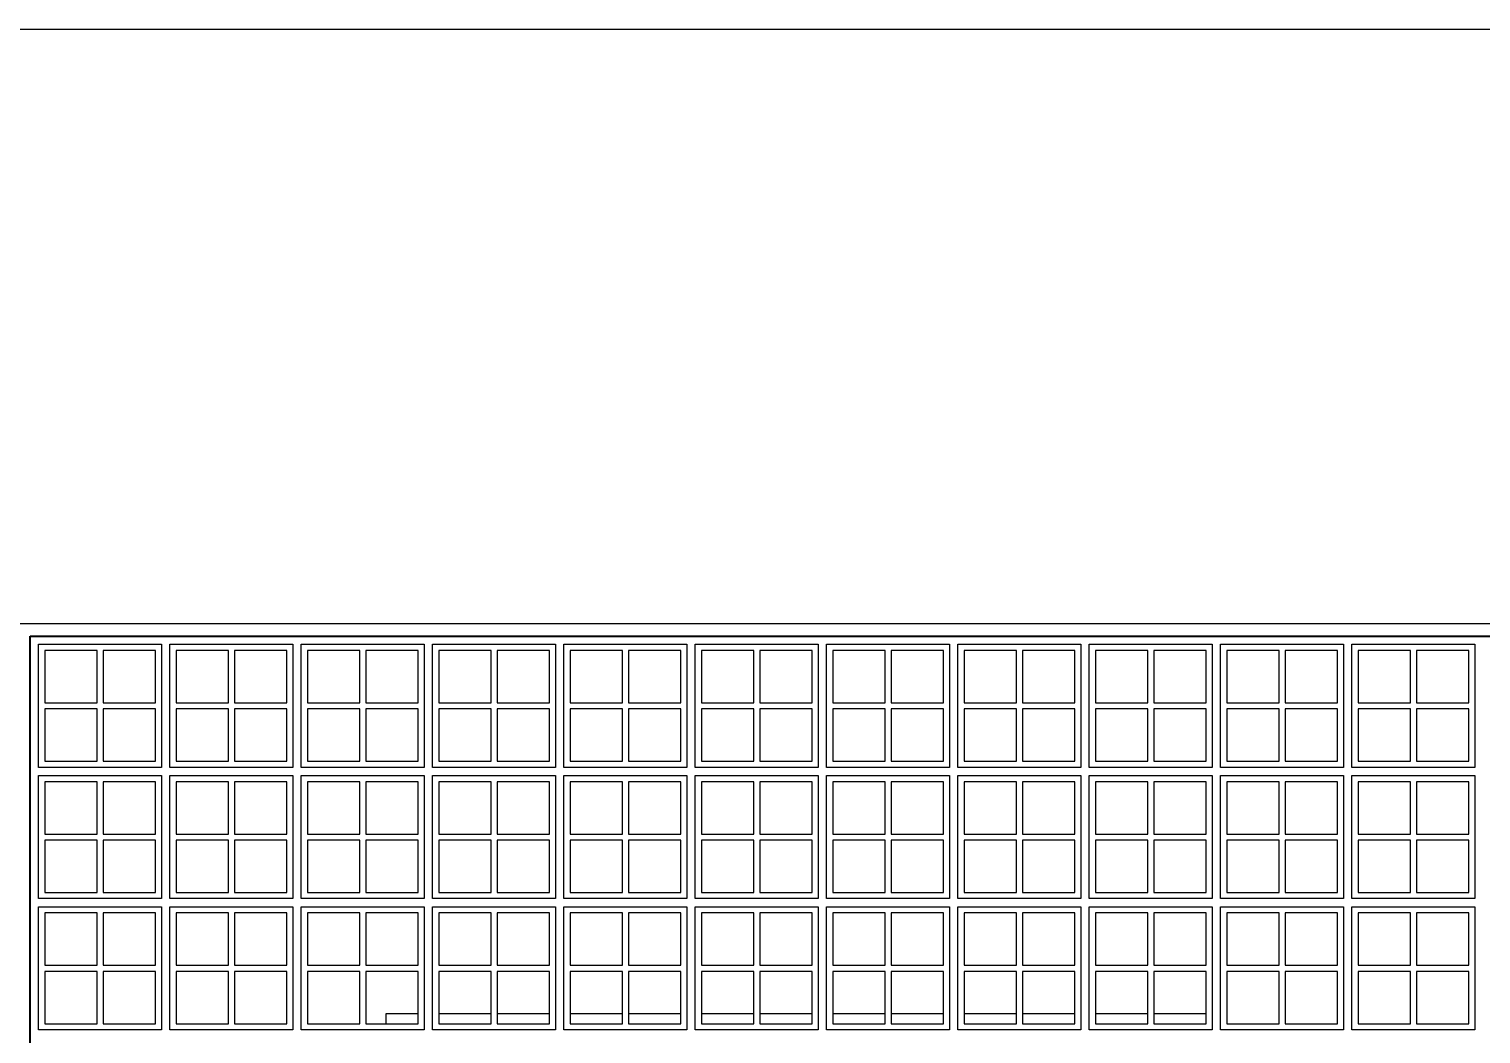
# Model space of a CAD drawing. Header units: metres. Extents: x -77 to 95, y 0 to 9.
# Drawn here: x -15.136 to -11.598, y 2.25 to 4.7 of the extents above; entities that cross this region are included whole.
import ezdxf

# ---------------------------------------------------------------- set-up
doc = ezdxf.new("R2010")
doc.units = ezdxf.units.M
doc.header["$MEASUREMENT"] = 0
doc.layers.add('COTAS EXECUTIVO.EXEC', color=7, linetype='Continuous')
doc.layers.add('COTAS EXECUTIVO.EXEC_Caneta_No__25', color=7, linetype='Continuous', lineweight=13, true_color=0x982312)
for name, color, linetype, lineweight in [('Janelas Archicad_Caneta_No__241', 7, 'Continuous', 13), ('Janelas Archicad_Caneta_No__3', 7, 'Continuous', 25), ('Janelas Archicad_Caneta_No__43', 44, 'Continuous', 0), ('PAREDE CONSTRUIR_Caneta_No__241', 7, 'Continuous', 13)]:
    doc.layers.add(name, color=color, linetype=linetype, lineweight=lineweight)
doc.styles.add('ESTILO_GERADO_1', font='arial.ttf')
doc.dimstyles.new('ESTILO_GERADO__4', dxfattribs={"dimtxt": 0.1, "dimasz": 0.0475, "dimexe": 0.18, "dimexo": 0.576106, "dimgap": 0, "dimtad": 1, "dimzin": 0, "dimdsep": 46, "dimtxsty": 'ESTILO_GERADO_1', "dimblk": 'ARROWHEAD_11', "dimblk1": 'ARROWHEAD_11', "dimblk2": 'ARROWHEAD_11', "dimcen": 0.09, "dimclrd": 256, "dimclre": 256, "dimclrt": 256, "dimadec": 0, "dimazin": 0, "dimtfac": 1, "dimtdec": 4, "dimtmove": 0, "dimatfit": 3, "dimfxl": 0, "dimtolj": 1, "dimtzin": 0, "dimarcsym": 0})

# ---------------------------------------------------------------- blocks, each defined once
blk = doc.blocks.new('*D12', base_point=(-62.4632, 0))
at = {"layer": 'COTAS EXECUTIVO.EXEC_Caneta_No__25', "linetype": 'Continuous', "lineweight": 13, "true_color": 0x982312}
for points in [[(-1.472, 3.25), (-1.4711, 3.2452), (-1.4684, 3.2412), (-1.4643, 3.2385), (-1.4595, 3.2375), (-1.4547, 3.2385), (-1.4507, 3.2412), (-1.448, 3.2452), (-1.447, 3.25), (-1.448, 3.2548), (-1.4507, 3.2588), (-1.4547, 3.2615), (-1.4595, 3.2625), (-1.4643, 3.2615), (-1.4684, 3.2588), (-1.4711, 3.2548)], [(-1.472, -0.015), (-1.4711, -0.0198), (-1.4684, -0.0238), (-1.4643, -0.0265), (-1.4595, -0.0275), (-1.4547, -0.0265), (-1.4507, -0.0238), (-1.448, -0.0198), (-1.447, -0.015), (-1.448, -0.0102), (-1.4507, -0.0062), (-1.4547, -0.0035), (-1.4595, -0.0025), (-1.4643, -0.0035), (-1.4684, -0.0062), (-1.4711, -0.0102)]]:
    blk.add_hatch(color=24, dxfattribs=at).paths.add_polyline_path(points)
at = {"layer": 'COTAS EXECUTIVO.EXEC_Caneta_No__25', "color": 24, "linetype": 'Continuous', "lineweight": 13, "true_color": 0x982312}
for p, q in [((-1.472, 3.25), (-2.0356, 3.25)), ((-1.4595, -0.0025), (-1.4595, 3.2375)), ((-1.4126, 3.25), (-1.447, 3.25)), ((-1.472, -0.015), (-2.0356, -0.015)), ((-1.4595, -0.04), (-1.4595, -0.0275)), ((-1.4126, -0.015), (-1.447, -0.015))]:
    blk.add_line(p, q, dxfattribs=at)
for centre in [(-1.4595, 3.25), (-1.4595, -0.015)]:
    blk.add_circle(centre, 0.0125, dxfattribs=at)
at = {"layer": 'COTAS EXECUTIVO.EXEC_Caneta_No__25', "color": 24, "lineweight": 13, "true_color": 0x982312, "insert": (-1.4795, 1.484), "char_height": 0.1, "attachment_point": 7, "rotation": 90, "style": 'ESTILO_GERADO_1'}
blk.add_mtext('\\A1;{\\pql;\\fArial|b0|i0|c0|p0;\\W1.000000;3,26}', dxfattribs=at)
blk = doc.blocks.new('ARROWHEAD_11')
at = {"color": 0, "linetype": 'Continuous', "lineweight": 0}
blk.add_line((0, 0), (-1, 0), dxfattribs=at)
at = {"color": 0, "linetype": 'Continuous', "lineweight": 0, "const_width": 0.25, "flags": 128}
blk.add_lwpolyline([(-0.125, 0, 1), (0.125, 0, 1)], format="xyb", close=True, dxfattribs=at)

msp = doc.modelspace()

# ---------------------------------------------------------------- linework, layer by layer
at = {"layer": 'Janelas Archicad_Caneta_No__241', "color": 7, "linetype": 'Continuous', "lineweight": 13}
for p, q in [((-14.2653, 2.275), (-14.2653, 2.3)), ((-14.2653, 2.3), (-14.1877, 2.3)), ((-14.1377, 2.3), (-14.0102, 2.3)), ((-13.9952, 2.3), (-13.8677, 2.3)), ((-13.8177, 2.3), (-13.6902, 2.3)), ((-13.6752, 2.3), (-13.5477, 2.3)), ((-13.4977, 2.3), (-13.3702, 2.3)), ((-13.3552, 2.3), (-13.2277, 2.3)), ((-13.1777, 2.3), (-13.0502, 2.3)), ((-13.0352, 2.3), (-12.9077, 2.3)), ((-12.8577, 2.3), (-12.7302, 2.3)), ((-12.7152, 2.3), (-12.5877, 2.3)), ((-12.5377, 2.3), (-12.4102, 2.3)), ((-12.3952, 2.3), (-12.2677, 2.3))]:
    msp.add_line(p, q, dxfattribs=at)
at = {"layer": 'Janelas Archicad_Caneta_No__3', "color": 7, "linetype": 'Continuous', "lineweight": 25}
for p, q in [((-15.1327, 0), (-15.1327, 3.22)), ((-15.1327, 3.22), (-2.3127, 3.22))]:
    msp.add_line(p, q, dxfattribs=at)
at = {"layer": 'Janelas Archicad_Caneta_No__43', "color": 44, "linetype": 'Continuous', "lineweight": 0}
for p, q in [((-15.1127, 2.9), (-15.1127, 3.2)), ((-15.1127, 3.2), (-14.8127, 3.2)), ((-14.9702, 3.185), (-15.0977, 3.185)), ((-15.0977, 3.185), (-15.0977, 3.0575)), ((-14.9702, 3.0575), (-14.9702, 3.185)), ((-14.8277, 3.185), (-14.9552, 3.185)), ((-14.9552, 3.185), (-14.9552, 3.0575)), ((-14.8277, 3.0575), (-14.8277, 3.185)), ((-14.8127, 3.2), (-14.8127, 2.9)), ((-14.7927, 2.9), (-14.7927, 3.2)), ((-14.7927, 3.2), (-14.4927, 3.2)), ((-14.6502, 3.185), (-14.7777, 3.185)), ((-14.7777, 3.185), (-14.7777, 3.0575)), ((-14.6502, 3.0575), (-14.6502, 3.185)), ((-14.5077, 3.185), (-14.6352, 3.185)), ((-14.6352, 3.185), (-14.6352, 3.0575)), ((-14.5077, 3.0575), (-14.5077, 3.185)), ((-14.4927, 3.2), (-14.4927, 2.9)), ((-14.4727, 2.9), (-14.4727, 3.2)), ((-14.4727, 3.2), (-14.1727, 3.2)), ((-14.3302, 3.185), (-14.4577, 3.185)), ((-14.4577, 3.185), (-14.4577, 3.0575)), ((-14.3302, 3.0575), (-14.3302, 3.185)), ((-14.1877, 3.185), (-14.3152, 3.185)), ((-14.3152, 3.185), (-14.3152, 3.0575)), ((-14.1877, 3.0575), (-14.1877, 3.185)), ((-14.1727, 3.2), (-14.1727, 2.9)), ((-14.1527, 2.9), (-14.1527, 3.2)), ((-14.1527, 3.2), (-13.8527, 3.2)), ((-14.0102, 3.185), (-14.1377, 3.185)), ((-14.1377, 3.185), (-14.1377, 3.0575)), ((-14.0102, 3.0575), (-14.0102, 3.185)), ((-13.8677, 3.185), (-13.9952, 3.185)), ((-13.9952, 3.185), (-13.9952, 3.0575)), ((-13.8677, 3.0575), (-13.8677, 3.185)), ((-13.8527, 3.2), (-13.8527, 2.9)), ((-13.8327, 2.9), (-13.8327, 3.2)), ((-13.8327, 3.2), (-13.5327, 3.2)), ((-13.6902, 3.185), (-13.8177, 3.185)), ((-13.8177, 3.185), (-13.8177, 3.0575)), ((-13.6902, 3.0575), (-13.6902, 3.185)), ((-13.5477, 3.185), (-13.6752, 3.185)), ((-13.6752, 3.185), (-13.6752, 3.0575)), ((-13.5477, 3.0575), (-13.5477, 3.185)), ((-13.5327, 3.2), (-13.5327, 2.9)), ((-13.5127, 2.9), (-13.5127, 3.2)), ((-13.5127, 3.2), (-13.2127, 3.2)), ((-13.3702, 3.185), (-13.4977, 3.185)), ((-13.4977, 3.185), (-13.4977, 3.0575)), ((-13.3702, 3.0575), (-13.3702, 3.185)), ((-13.2277, 3.185), (-13.3552, 3.185)), ((-13.3552, 3.185), (-13.3552, 3.0575)), ((-13.2277, 3.0575), (-13.2277, 3.185)), ((-13.2127, 3.2), (-13.2127, 2.9)), ((-13.1927, 2.9), (-13.1927, 3.2)), ((-13.1927, 3.2), (-12.8927, 3.2)), ((-13.0502, 3.185), (-13.1777, 3.185)), ((-13.1777, 3.185), (-13.1777, 3.0575)), ((-13.0502, 3.0575), (-13.0502, 3.185)), ((-12.9077, 3.185), (-13.0352, 3.185)), ((-13.0352, 3.185), (-13.0352, 3.0575)), ((-12.9077, 3.0575), (-12.9077, 3.185)), ((-12.8927, 3.2), (-12.8927, 2.9)), ((-12.8727, 2.9), (-12.8727, 3.2)), ((-12.8727, 3.2), (-12.5727, 3.2)), ((-12.7302, 3.185), (-12.8577, 3.185)), ((-12.8577, 3.185), (-12.8577, 3.0575)), ((-12.7302, 3.0575), (-12.7302, 3.185)), ((-12.5877, 3.185), (-12.7152, 3.185)), ((-12.7152, 3.185), (-12.7152, 3.0575)), ((-12.5877, 3.0575), (-12.5877, 3.185)), ((-12.5727, 3.2), (-12.5727, 2.9)), ((-12.5527, 2.9), (-12.5527, 3.2)), ((-12.5527, 3.2), (-12.2527, 3.2)), ((-12.4102, 3.185), (-12.5377, 3.185)), ((-12.5377, 3.185), (-12.5377, 3.0575)), ((-12.4102, 3.0575), (-12.4102, 3.185)), ((-12.2677, 3.185), (-12.3952, 3.185)), ((-12.3952, 3.185), (-12.3952, 3.0575)), ((-12.2677, 3.0575), (-12.2677, 3.185)), ((-12.2527, 3.2), (-12.2527, 2.9)), ((-12.2327, 2.9), (-12.2327, 3.2)), ((-12.2327, 3.2), (-11.9327, 3.2)), ((-12.0902, 3.185), (-12.2177, 3.185)), ((-12.2177, 3.185), (-12.2177, 3.0575)), ((-12.0902, 3.0575), (-12.0902, 3.185)), ((-11.9477, 3.185), (-12.0752, 3.185)), ((-12.0752, 3.185), (-12.0752, 3.0575)), ((-11.9477, 3.0575), (-11.9477, 3.185)), ((-11.9327, 3.2), (-11.9327, 2.9)), ((-11.9127, 2.9), (-11.9127, 3.2)), ((-11.9127, 3.2), (-11.6127, 3.2)), ((-11.7702, 3.185), (-11.8977, 3.185)), ((-11.8977, 3.185), (-11.8977, 3.0575)), ((-11.7702, 3.0575), (-11.7702, 3.185)), ((-11.6277, 3.185), (-11.7552, 3.185)), ((-11.7552, 3.185), (-11.7552, 3.0575)), ((-11.6277, 3.0575), (-11.6277, 3.185)), ((-11.6127, 3.2), (-11.6127, 2.9)), ((-15.0977, 3.0575), (-14.9702, 3.0575)), ((-14.9702, 3.0425), (-15.0977, 3.0425)), ((-15.0977, 3.0425), (-15.0977, 2.915)), ((-14.9702, 2.915), (-14.9702, 3.0425)), ((-14.9552, 3.0575), (-14.8277, 3.0575)), ((-14.8277, 3.0425), (-14.9552, 3.0425)), ((-14.9552, 3.0425), (-14.9552, 2.915)), ((-14.8277, 2.915), (-14.8277, 3.0425)), ((-14.7777, 3.0575), (-14.6502, 3.0575)), ((-14.6502, 3.0425), (-14.7777, 3.0425)), ((-14.7777, 3.0425), (-14.7777, 2.915)), ((-14.6502, 2.915), (-14.6502, 3.0425)), ((-14.6352, 3.0575), (-14.5077, 3.0575)), ((-14.5077, 3.0425), (-14.6352, 3.0425)), ((-14.6352, 3.0425), (-14.6352, 2.915)), ((-14.5077, 2.915), (-14.5077, 3.0425)), ((-14.4577, 3.0575), (-14.3302, 3.0575)), ((-14.3302, 3.0425), (-14.4577, 3.0425)), ((-14.4577, 3.0425), (-14.4577, 2.915)), ((-14.3302, 2.915), (-14.3302, 3.0425)), ((-14.3152, 3.0575), (-14.1877, 3.0575)), ((-14.1877, 3.0425), (-14.3152, 3.0425)), ((-14.3152, 3.0425), (-14.3152, 2.915)), ((-14.1877, 2.915), (-14.1877, 3.0425)), ((-14.1377, 3.0575), (-14.0102, 3.0575)), ((-14.0102, 3.0425), (-14.1377, 3.0425)), ((-14.1377, 3.0425), (-14.1377, 2.915)), ((-14.0102, 2.915), (-14.0102, 3.0425)), ((-13.9952, 3.0575), (-13.8677, 3.0575)), ((-13.8677, 3.0425), (-13.9952, 3.0425)), ((-13.9952, 3.0425), (-13.9952, 2.915)), ((-13.8677, 2.915), (-13.8677, 3.0425)), ((-13.8177, 3.0575), (-13.6902, 3.0575)), ((-13.6902, 3.0425), (-13.8177, 3.0425)), ((-13.8177, 3.0425), (-13.8177, 2.915)), ((-13.6902, 2.915), (-13.6902, 3.0425)), ((-13.6752, 3.0575), (-13.5477, 3.0575)), ((-13.5477, 3.0425), (-13.6752, 3.0425)), ((-13.6752, 3.0425), (-13.6752, 2.915)), ((-13.5477, 2.915), (-13.5477, 3.0425)), ((-13.4977, 3.0575), (-13.3702, 3.0575)), ((-13.3702, 3.0425), (-13.4977, 3.0425)), ((-13.4977, 3.0425), (-13.4977, 2.915)), ((-13.3702, 2.915), (-13.3702, 3.0425)), ((-13.3552, 3.0575), (-13.2277, 3.0575)), ((-13.2277, 3.0425), (-13.3552, 3.0425)), ((-13.3552, 3.0425), (-13.3552, 2.915)), ((-13.2277, 2.915), (-13.2277, 3.0425)), ((-13.1777, 3.0575), (-13.0502, 3.0575)), ((-13.0502, 3.0425), (-13.1777, 3.0425)), ((-13.1777, 3.0425), (-13.1777, 2.915)), ((-13.0502, 2.915), (-13.0502, 3.0425)), ((-13.0352, 3.0575), (-12.9077, 3.0575)), ((-12.9077, 3.0425), (-13.0352, 3.0425)), ((-13.0352, 3.0425), (-13.0352, 2.915)), ((-12.9077, 2.915), (-12.9077, 3.0425)), ((-12.8577, 3.0575), (-12.7302, 3.0575)), ((-12.7302, 3.0425), (-12.8577, 3.0425)), ((-12.8577, 3.0425), (-12.8577, 2.915)), ((-12.7302, 2.915), (-12.7302, 3.0425)), ((-12.7152, 3.0575), (-12.5877, 3.0575)), ((-12.5877, 3.0425), (-12.7152, 3.0425)), ((-12.7152, 3.0425), (-12.7152, 2.915)), ((-12.5877, 2.915), (-12.5877, 3.0425)), ((-12.5377, 3.0575), (-12.4102, 3.0575)), ((-12.4102, 3.0425), (-12.5377, 3.0425)), ((-12.5377, 3.0425), (-12.5377, 2.915)), ((-12.4102, 2.915), (-12.4102, 3.0425)), ((-12.3952, 3.0575), (-12.2677, 3.0575)), ((-12.2677, 3.0425), (-12.3952, 3.0425)), ((-12.3952, 3.0425), (-12.3952, 2.915)), ((-12.2677, 2.915), (-12.2677, 3.0425)), ((-12.2177, 3.0575), (-12.0902, 3.0575)), ((-12.0902, 3.0425), (-12.2177, 3.0425)), ((-12.2177, 3.0425), (-12.2177, 2.915)), ((-12.0902, 2.915), (-12.0902, 3.0425)), ((-12.0752, 3.0575), (-11.9477, 3.0575)), ((-11.9477, 3.0425), (-12.0752, 3.0425)), ((-12.0752, 3.0425), (-12.0752, 2.915)), ((-11.9477, 2.915), (-11.9477, 3.0425)), ((-11.8977, 3.0575), (-11.7702, 3.0575)), ((-11.7702, 3.0425), (-11.8977, 3.0425)), ((-11.8977, 3.0425), (-11.8977, 2.915)), ((-11.7702, 2.915), (-11.7702, 3.0425)), ((-11.7552, 3.0575), (-11.6277, 3.0575)), ((-11.6277, 3.0425), (-11.7552, 3.0425)), ((-11.7552, 3.0425), (-11.7552, 2.915)), ((-11.6277, 2.915), (-11.6277, 3.0425)), ((-15.0977, 2.915), (-14.9702, 2.915)), ((-14.9552, 2.915), (-14.8277, 2.915)), ((-14.7777, 2.915), (-14.6502, 2.915)), ((-14.6352, 2.915), (-14.5077, 2.915)), ((-14.4577, 2.915), (-14.3302, 2.915)), ((-14.3152, 2.915), (-14.1877, 2.915)), ((-14.1377, 2.915), (-14.0102, 2.915)), ((-13.9952, 2.915), (-13.8677, 2.915)), ((-13.8177, 2.915), (-13.6902, 2.915)), ((-13.6752, 2.915), (-13.5477, 2.915)), ((-13.4977, 2.915), (-13.3702, 2.915)), ((-13.3552, 2.915), (-13.2277, 2.915)), ((-13.1777, 2.915), (-13.0502, 2.915)), ((-13.0352, 2.915), (-12.9077, 2.915)), ((-12.8577, 2.915), (-12.7302, 2.915)), ((-12.7152, 2.915), (-12.5877, 2.915)), ((-12.5377, 2.915), (-12.4102, 2.915)), ((-12.3952, 2.915), (-12.2677, 2.915)), ((-12.2177, 2.915), (-12.0902, 2.915)), ((-12.0752, 2.915), (-11.9477, 2.915)), ((-11.8977, 2.915), (-11.7702, 2.915)), ((-11.7552, 2.915), (-11.6277, 2.915)), ((-14.8127, 2.9), (-15.1127, 2.9)), ((-15.1127, 2.58), (-15.1127, 2.88)), ((-15.1127, 2.88), (-14.8127, 2.88)), ((-14.8127, 2.88), (-14.8127, 2.58)), ((-14.4927, 2.9), (-14.7927, 2.9)), ((-14.7927, 2.58), (-14.7927, 2.88)), ((-14.7927, 2.88), (-14.4927, 2.88)), ((-14.4927, 2.88), (-14.4927, 2.58)), ((-14.1727, 2.9), (-14.4727, 2.9)), ((-14.4727, 2.58), (-14.4727, 2.88)), ((-14.4727, 2.88), (-14.1727, 2.88)), ((-14.1727, 2.88), (-14.1727, 2.58)), ((-13.8527, 2.9), (-14.1527, 2.9)), ((-14.1527, 2.58), (-14.1527, 2.88)), ((-14.1527, 2.88), (-13.8527, 2.88)), ((-13.8527, 2.88), (-13.8527, 2.58)), ((-13.5327, 2.9), (-13.8327, 2.9)), ((-13.8327, 2.58), (-13.8327, 2.88)), ((-13.8327, 2.88), (-13.5327, 2.88)), ((-13.5327, 2.88), (-13.5327, 2.58)), ((-13.2127, 2.9), (-13.5127, 2.9)), ((-13.5127, 2.58), (-13.5127, 2.88)), ((-13.5127, 2.88), (-13.2127, 2.88)), ((-13.2127, 2.88), (-13.2127, 2.58)), ((-12.8927, 2.9), (-13.1927, 2.9)), ((-13.1927, 2.58), (-13.1927, 2.88)), ((-13.1927, 2.88), (-12.8927, 2.88)), ((-12.8927, 2.88), (-12.8927, 2.58)), ((-12.5727, 2.9), (-12.8727, 2.9)), ((-12.8727, 2.58), (-12.8727, 2.88)), ((-12.8727, 2.88), (-12.5727, 2.88)), ((-12.5727, 2.88), (-12.5727, 2.58)), ((-12.2527, 2.9), (-12.5527, 2.9)), ((-12.5527, 2.58), (-12.5527, 2.88)), ((-12.5527, 2.88), (-12.2527, 2.88)), ((-12.2527, 2.88), (-12.2527, 2.58)), ((-11.9327, 2.9), (-12.2327, 2.9)), ((-12.2327, 2.58), (-12.2327, 2.88)), ((-12.2327, 2.88), (-11.9327, 2.88)), ((-11.9327, 2.88), (-11.9327, 2.58)), ((-11.6127, 2.9), (-11.9127, 2.9)), ((-11.9127, 2.58), (-11.9127, 2.88)), ((-11.9127, 2.88), (-11.6127, 2.88)), ((-11.6127, 2.88), (-11.6127, 2.58)), ((-14.9702, 2.865), (-15.0977, 2.865)), ((-15.0977, 2.865), (-15.0977, 2.7375)), ((-14.9702, 2.7375), (-14.9702, 2.865)), ((-14.8277, 2.865), (-14.9552, 2.865)), ((-14.9552, 2.865), (-14.9552, 2.7375)), ((-14.8277, 2.7375), (-14.8277, 2.865)), ((-14.6502, 2.865), (-14.7777, 2.865)), ((-14.7777, 2.865), (-14.7777, 2.7375)), ((-14.6502, 2.7375), (-14.6502, 2.865)), ((-14.5077, 2.865), (-14.6352, 2.865)), ((-14.6352, 2.865), (-14.6352, 2.7375)), ((-14.5077, 2.7375), (-14.5077, 2.865)), ((-14.3302, 2.865), (-14.4577, 2.865)), ((-14.4577, 2.865), (-14.4577, 2.7375)), ((-14.3302, 2.7375), (-14.3302, 2.865)), ((-14.1877, 2.865), (-14.3152, 2.865)), ((-14.3152, 2.865), (-14.3152, 2.7375)), ((-14.1877, 2.7375), (-14.1877, 2.865)), ((-14.0102, 2.865), (-14.1377, 2.865)), ((-14.1377, 2.865), (-14.1377, 2.7375)), ((-14.0102, 2.7375), (-14.0102, 2.865)), ((-13.8677, 2.865), (-13.9952, 2.865)), ((-13.9952, 2.865), (-13.9952, 2.7375)), ((-13.8677, 2.7375), (-13.8677, 2.865)), ((-13.6902, 2.865), (-13.8177, 2.865)), ((-13.8177, 2.865), (-13.8177, 2.7375)), ((-13.6902, 2.7375), (-13.6902, 2.865)), ((-13.5477, 2.865), (-13.6752, 2.865)), ((-13.6752, 2.865), (-13.6752, 2.7375)), ((-13.5477, 2.7375), (-13.5477, 2.865)), ((-13.3702, 2.865), (-13.4977, 2.865)), ((-13.4977, 2.865), (-13.4977, 2.7375)), ((-13.3702, 2.7375), (-13.3702, 2.865)), ((-13.2277, 2.865), (-13.3552, 2.865)), ((-13.3552, 2.865), (-13.3552, 2.7375)), ((-13.2277, 2.7375), (-13.2277, 2.865)), ((-13.0502, 2.865), (-13.1777, 2.865)), ((-13.1777, 2.865), (-13.1777, 2.7375)), ((-13.0502, 2.7375), (-13.0502, 2.865)), ((-12.9077, 2.865), (-13.0352, 2.865)), ((-13.0352, 2.865), (-13.0352, 2.7375)), ((-12.9077, 2.7375), (-12.9077, 2.865)), ((-12.7302, 2.865), (-12.8577, 2.865)), ((-12.8577, 2.865), (-12.8577, 2.7375)), ((-12.7302, 2.7375), (-12.7302, 2.865)), ((-12.5877, 2.865), (-12.7152, 2.865)), ((-12.7152, 2.865), (-12.7152, 2.7375)), ((-12.5877, 2.7375), (-12.5877, 2.865)), ((-12.4102, 2.865), (-12.5377, 2.865)), ((-12.5377, 2.865), (-12.5377, 2.7375)), ((-12.4102, 2.7375), (-12.4102, 2.865)), ((-12.2677, 2.865), (-12.3952, 2.865)), ((-12.3952, 2.865), (-12.3952, 2.7375)), ((-12.2677, 2.7375), (-12.2677, 2.865)), ((-12.0902, 2.865), (-12.2177, 2.865)), ((-12.2177, 2.865), (-12.2177, 2.7375)), ((-12.0902, 2.7375), (-12.0902, 2.865)), ((-11.9477, 2.865), (-12.0752, 2.865)), ((-12.0752, 2.865), (-12.0752, 2.7375)), ((-11.9477, 2.7375), (-11.9477, 2.865)), ((-11.7702, 2.865), (-11.8977, 2.865)), ((-11.8977, 2.865), (-11.8977, 2.7375)), ((-11.7702, 2.7375), (-11.7702, 2.865)), ((-11.6277, 2.865), (-11.7552, 2.865)), ((-11.7552, 2.865), (-11.7552, 2.7375)), ((-11.6277, 2.7375), (-11.6277, 2.865)), ((-15.0977, 2.7375), (-14.9702, 2.7375)), ((-14.9552, 2.7375), (-14.8277, 2.7375)), ((-14.7777, 2.7375), (-14.6502, 2.7375)), ((-14.6352, 2.7375), (-14.5077, 2.7375)), ((-14.4577, 2.7375), (-14.3302, 2.7375)), ((-14.3152, 2.7375), (-14.1877, 2.7375)), ((-14.1377, 2.7375), (-14.0102, 2.7375)), ((-13.9952, 2.7375), (-13.8677, 2.7375)), ((-13.8177, 2.7375), (-13.6902, 2.7375)), ((-13.6752, 2.7375), (-13.5477, 2.7375)), ((-13.4977, 2.7375), (-13.3702, 2.7375)), ((-13.3552, 2.7375), (-13.2277, 2.7375)), ((-13.1777, 2.7375), (-13.0502, 2.7375)), ((-13.0352, 2.7375), (-12.9077, 2.7375)), ((-12.8577, 2.7375), (-12.7302, 2.7375)), ((-12.7152, 2.7375), (-12.5877, 2.7375)), ((-12.5377, 2.7375), (-12.4102, 2.7375)), ((-12.3952, 2.7375), (-12.2677, 2.7375)), ((-12.2177, 2.7375), (-12.0902, 2.7375)), ((-12.0752, 2.7375), (-11.9477, 2.7375)), ((-11.8977, 2.7375), (-11.7702, 2.7375)), ((-11.7552, 2.7375), (-11.6277, 2.7375)), ((-14.9702, 2.7225), (-15.0977, 2.7225)), ((-15.0977, 2.7225), (-15.0977, 2.595)), ((-14.9702, 2.595), (-14.9702, 2.7225)), ((-14.8277, 2.7225), (-14.9552, 2.7225)), ((-14.9552, 2.7225), (-14.9552, 2.595)), ((-14.8277, 2.595), (-14.8277, 2.7225)), ((-14.6502, 2.7225), (-14.7777, 2.7225)), ((-14.7777, 2.7225), (-14.7777, 2.595)), ((-14.6502, 2.595), (-14.6502, 2.7225)), ((-14.5077, 2.7225), (-14.6352, 2.7225)), ((-14.6352, 2.7225), (-14.6352, 2.595)), ((-14.5077, 2.595), (-14.5077, 2.7225)), ((-14.3302, 2.7225), (-14.4577, 2.7225)), ((-14.4577, 2.7225), (-14.4577, 2.595)), ((-14.3302, 2.595), (-14.3302, 2.7225)), ((-14.1877, 2.7225), (-14.3152, 2.7225)), ((-14.3152, 2.7225), (-14.3152, 2.595)), ((-14.1877, 2.595), (-14.1877, 2.7225)), ((-14.0102, 2.7225), (-14.1377, 2.7225)), ((-14.1377, 2.7225), (-14.1377, 2.595)), ((-14.0102, 2.595), (-14.0102, 2.7225)), ((-13.8677, 2.7225), (-13.9952, 2.7225)), ((-13.9952, 2.7225), (-13.9952, 2.595)), ((-13.8677, 2.595), (-13.8677, 2.7225)), ((-13.6902, 2.7225), (-13.8177, 2.7225)), ((-13.8177, 2.7225), (-13.8177, 2.595)), ((-13.6902, 2.595), (-13.6902, 2.7225)), ((-13.5477, 2.7225), (-13.6752, 2.7225)), ((-13.6752, 2.7225), (-13.6752, 2.595)), ((-13.5477, 2.595), (-13.5477, 2.7225)), ((-13.3702, 2.7225), (-13.4977, 2.7225)), ((-13.4977, 2.7225), (-13.4977, 2.595)), ((-13.3702, 2.595), (-13.3702, 2.7225)), ((-13.2277, 2.7225), (-13.3552, 2.7225)), ((-13.3552, 2.7225), (-13.3552, 2.595)), ((-13.2277, 2.595), (-13.2277, 2.7225)), ((-13.0502, 2.7225), (-13.1777, 2.7225)), ((-13.1777, 2.7225), (-13.1777, 2.595)), ((-13.0502, 2.595), (-13.0502, 2.7225)), ((-12.9077, 2.7225), (-13.0352, 2.7225)), ((-13.0352, 2.7225), (-13.0352, 2.595)), ((-12.9077, 2.595), (-12.9077, 2.7225)), ((-12.7302, 2.7225), (-12.8577, 2.7225)), ((-12.8577, 2.7225), (-12.8577, 2.595)), ((-12.7302, 2.595), (-12.7302, 2.7225)), ((-12.5877, 2.7225), (-12.7152, 2.7225)), ((-12.7152, 2.7225), (-12.7152, 2.595)), ((-12.5877, 2.595), (-12.5877, 2.7225)), ((-12.4102, 2.7225), (-12.5377, 2.7225)), ((-12.5377, 2.7225), (-12.5377, 2.595)), ((-12.4102, 2.595), (-12.4102, 2.7225)), ((-12.2677, 2.7225), (-12.3952, 2.7225)), ((-12.3952, 2.7225), (-12.3952, 2.595)), ((-12.2677, 2.595), (-12.2677, 2.7225)), ((-12.0902, 2.7225), (-12.2177, 2.7225)), ((-12.2177, 2.7225), (-12.2177, 2.595)), ((-12.0902, 2.595), (-12.0902, 2.7225)), ((-11.9477, 2.7225), (-12.0752, 2.7225)), ((-12.0752, 2.7225), (-12.0752, 2.595)), ((-11.9477, 2.595), (-11.9477, 2.7225)), ((-11.7702, 2.7225), (-11.8977, 2.7225)), ((-11.8977, 2.7225), (-11.8977, 2.595)), ((-11.7702, 2.595), (-11.7702, 2.7225)), ((-11.6277, 2.7225), (-11.7552, 2.7225)), ((-11.7552, 2.7225), (-11.7552, 2.595)), ((-11.6277, 2.595), (-11.6277, 2.7225)), ((-15.0977, 2.595), (-14.9702, 2.595)), ((-14.9552, 2.595), (-14.8277, 2.595)), ((-14.7777, 2.595), (-14.6502, 2.595)), ((-14.6352, 2.595), (-14.5077, 2.595)), ((-14.4577, 2.595), (-14.3302, 2.595)), ((-14.3152, 2.595), (-14.1877, 2.595)), ((-14.1377, 2.595), (-14.0102, 2.595)), ((-13.9952, 2.595), (-13.8677, 2.595)), ((-13.8177, 2.595), (-13.6902, 2.595)), ((-13.6752, 2.595), (-13.5477, 2.595)), ((-13.4977, 2.595), (-13.3702, 2.595)), ((-13.3552, 2.595), (-13.2277, 2.595)), ((-13.1777, 2.595), (-13.0502, 2.595)), ((-13.0352, 2.595), (-12.9077, 2.595)), ((-12.8577, 2.595), (-12.7302, 2.595)), ((-12.7152, 2.595), (-12.5877, 2.595)), ((-12.5377, 2.595), (-12.4102, 2.595)), ((-12.3952, 2.595), (-12.2677, 2.595)), ((-12.2177, 2.595), (-12.0902, 2.595)), ((-12.0752, 2.595), (-11.9477, 2.595)), ((-11.8977, 2.595), (-11.7702, 2.595)), ((-11.7552, 2.595), (-11.6277, 2.595)), ((-14.8127, 2.58), (-15.1127, 2.58)), ((-15.1127, 2.26), (-15.1127, 2.56)), ((-15.1127, 2.56), (-14.8127, 2.56)), ((-14.8127, 2.56), (-14.8127, 2.26)), ((-14.4927, 2.58), (-14.7927, 2.58)), ((-14.7927, 2.26), (-14.7927, 2.56)), ((-14.7927, 2.56), (-14.4927, 2.56)), ((-14.4927, 2.56), (-14.4927, 2.26)), ((-14.1727, 2.58), (-14.4727, 2.58)), ((-14.4727, 2.26), (-14.4727, 2.56)), ((-14.4727, 2.56), (-14.1727, 2.56)), ((-14.1727, 2.56), (-14.1727, 2.26)), ((-13.8527, 2.58), (-14.1527, 2.58)), ((-14.1527, 2.26), (-14.1527, 2.56)), ((-14.1527, 2.56), (-13.8527, 2.56)), ((-13.8527, 2.56), (-13.8527, 2.26)), ((-13.5327, 2.58), (-13.8327, 2.58)), ((-13.8327, 2.26), (-13.8327, 2.56)), ((-13.8327, 2.56), (-13.5327, 2.56)), ((-13.5327, 2.56), (-13.5327, 2.26)), ((-13.2127, 2.58), (-13.5127, 2.58)), ((-13.5127, 2.26), (-13.5127, 2.56)), ((-13.5127, 2.56), (-13.2127, 2.56)), ((-13.2127, 2.56), (-13.2127, 2.26)), ((-12.8927, 2.58), (-13.1927, 2.58)), ((-13.1927, 2.26), (-13.1927, 2.56)), ((-13.1927, 2.56), (-12.8927, 2.56)), ((-12.8927, 2.56), (-12.8927, 2.26)), ((-12.5727, 2.58), (-12.8727, 2.58)), ((-12.8727, 2.26), (-12.8727, 2.56)), ((-12.8727, 2.56), (-12.5727, 2.56)), ((-12.5727, 2.56), (-12.5727, 2.26)), ((-12.2527, 2.58), (-12.5527, 2.58)), ((-12.5527, 2.26), (-12.5527, 2.56)), ((-12.5527, 2.56), (-12.2527, 2.56)), ((-12.2527, 2.56), (-12.2527, 2.26)), ((-11.9327, 2.58), (-12.2327, 2.58)), ((-12.2327, 2.26), (-12.2327, 2.56)), ((-12.2327, 2.56), (-11.9327, 2.56)), ((-11.9327, 2.56), (-11.9327, 2.26)), ((-11.6127, 2.58), (-11.9127, 2.58)), ((-11.9127, 2.26), (-11.9127, 2.56)), ((-11.9127, 2.56), (-11.6127, 2.56)), ((-11.6127, 2.56), (-11.6127, 2.26)), ((-14.9702, 2.545), (-15.0977, 2.545)), ((-15.0977, 2.545), (-15.0977, 2.4175)), ((-14.9702, 2.4175), (-14.9702, 2.545)), ((-14.8277, 2.545), (-14.9552, 2.545)), ((-14.9552, 2.545), (-14.9552, 2.4175)), ((-14.8277, 2.4175), (-14.8277, 2.545)), ((-14.6502, 2.545), (-14.7777, 2.545)), ((-14.7777, 2.545), (-14.7777, 2.4175)), ((-14.6502, 2.4175), (-14.6502, 2.545)), ((-14.5077, 2.545), (-14.6352, 2.545)), ((-14.6352, 2.545), (-14.6352, 2.4175)), ((-14.5077, 2.4175), (-14.5077, 2.545)), ((-14.3302, 2.545), (-14.4577, 2.545)), ((-14.4577, 2.545), (-14.4577, 2.4175)), ((-14.3302, 2.4175), (-14.3302, 2.545)), ((-14.1877, 2.545), (-14.3152, 2.545)), ((-14.3152, 2.545), (-14.3152, 2.4175)), ((-14.1877, 2.4175), (-14.1877, 2.545)), ((-14.0102, 2.545), (-14.1377, 2.545)), ((-14.1377, 2.545), (-14.1377, 2.4175)), ((-14.0102, 2.4175), (-14.0102, 2.545)), ((-13.8677, 2.545), (-13.9952, 2.545)), ((-13.9952, 2.545), (-13.9952, 2.4175)), ((-13.8677, 2.4175), (-13.8677, 2.545)), ((-13.6902, 2.545), (-13.8177, 2.545)), ((-13.8177, 2.545), (-13.8177, 2.4175)), ((-13.6902, 2.4175), (-13.6902, 2.545)), ((-13.5477, 2.545), (-13.6752, 2.545)), ((-13.6752, 2.545), (-13.6752, 2.4175)), ((-13.5477, 2.4175), (-13.5477, 2.545)), ((-13.3702, 2.545), (-13.4977, 2.545)), ((-13.4977, 2.545), (-13.4977, 2.4175)), ((-13.3702, 2.4175), (-13.3702, 2.545)), ((-13.2277, 2.545), (-13.3552, 2.545)), ((-13.3552, 2.545), (-13.3552, 2.4175)), ((-13.2277, 2.4175), (-13.2277, 2.545)), ((-13.0502, 2.545), (-13.1777, 2.545)), ((-13.1777, 2.545), (-13.1777, 2.4175)), ((-13.0502, 2.4175), (-13.0502, 2.545)), ((-12.9077, 2.545), (-13.0352, 2.545)), ((-13.0352, 2.545), (-13.0352, 2.4175)), ((-12.9077, 2.4175), (-12.9077, 2.545)), ((-12.7302, 2.545), (-12.8577, 2.545)), ((-12.8577, 2.545), (-12.8577, 2.4175)), ((-12.7302, 2.4175), (-12.7302, 2.545)), ((-12.5877, 2.545), (-12.7152, 2.545)), ((-12.7152, 2.545), (-12.7152, 2.4175)), ((-12.5877, 2.4175), (-12.5877, 2.545)), ((-12.4102, 2.545), (-12.5377, 2.545)), ((-12.5377, 2.545), (-12.5377, 2.4175)), ((-12.4102, 2.4175), (-12.4102, 2.545)), ((-12.2677, 2.545), (-12.3952, 2.545)), ((-12.3952, 2.545), (-12.3952, 2.4175)), ((-12.2677, 2.4175), (-12.2677, 2.545)), ((-12.0902, 2.545), (-12.2177, 2.545)), ((-12.2177, 2.545), (-12.2177, 2.4175)), ((-12.0902, 2.4175), (-12.0902, 2.545)), ((-11.9477, 2.545), (-12.0752, 2.545)), ((-12.0752, 2.545), (-12.0752, 2.4175)), ((-11.9477, 2.4175), (-11.9477, 2.545)), ((-11.7702, 2.545), (-11.8977, 2.545)), ((-11.8977, 2.545), (-11.8977, 2.4175)), ((-11.7702, 2.4175), (-11.7702, 2.545)), ((-11.6277, 2.545), (-11.7552, 2.545)), ((-11.7552, 2.545), (-11.7552, 2.4175)), ((-11.6277, 2.4175), (-11.6277, 2.545)), ((-15.0977, 2.4175), (-14.9702, 2.4175)), ((-14.9552, 2.4175), (-14.8277, 2.4175)), ((-14.7777, 2.4175), (-14.6502, 2.4175)), ((-14.6352, 2.4175), (-14.5077, 2.4175)), ((-14.4577, 2.4175), (-14.3302, 2.4175)), ((-14.3152, 2.4175), (-14.1877, 2.4175)), ((-14.1377, 2.4175), (-14.0102, 2.4175)), ((-13.9952, 2.4175), (-13.8677, 2.4175)), ((-13.8177, 2.4175), (-13.6902, 2.4175)), ((-13.6752, 2.4175), (-13.5477, 2.4175)), ((-13.4977, 2.4175), (-13.3702, 2.4175)), ((-13.3552, 2.4175), (-13.2277, 2.4175)), ((-13.1777, 2.4175), (-13.0502, 2.4175)), ((-13.0352, 2.4175), (-12.9077, 2.4175)), ((-12.8577, 2.4175), (-12.7302, 2.4175)), ((-12.7152, 2.4175), (-12.5877, 2.4175)), ((-12.5377, 2.4175), (-12.4102, 2.4175)), ((-12.3952, 2.4175), (-12.2677, 2.4175)), ((-12.2177, 2.4175), (-12.0902, 2.4175)), ((-12.0752, 2.4175), (-11.9477, 2.4175)), ((-11.8977, 2.4175), (-11.7702, 2.4175)), ((-11.7552, 2.4175), (-11.6277, 2.4175)), ((-14.9702, 2.4025), (-15.0977, 2.4025)), ((-15.0977, 2.4025), (-15.0977, 2.275)), ((-14.9702, 2.275), (-14.9702, 2.4025)), ((-14.8277, 2.4025), (-14.9552, 2.4025)), ((-14.9552, 2.4025), (-14.9552, 2.275)), ((-14.8277, 2.275), (-14.8277, 2.4025)), ((-14.6502, 2.4025), (-14.7777, 2.4025)), ((-14.7777, 2.4025), (-14.7777, 2.275)), ((-14.6502, 2.275), (-14.6502, 2.4025)), ((-14.5077, 2.4025), (-14.6352, 2.4025)), ((-14.6352, 2.4025), (-14.6352, 2.275)), ((-14.5077, 2.275), (-14.5077, 2.4025)), ((-14.3302, 2.4025), (-14.4577, 2.4025)), ((-14.4577, 2.4025), (-14.4577, 2.275)), ((-14.3302, 2.275), (-14.3302, 2.4025)), ((-14.1877, 2.4025), (-14.3152, 2.4025)), ((-14.3152, 2.4025), (-14.3152, 2.275)), ((-14.1877, 2.275), (-14.1877, 2.4025)), ((-14.0102, 2.4025), (-14.1377, 2.4025)), ((-14.1377, 2.4025), (-14.1377, 2.275)), ((-14.0102, 2.275), (-14.0102, 2.4025)), ((-13.8677, 2.4025), (-13.9952, 2.4025)), ((-13.9952, 2.4025), (-13.9952, 2.275)), ((-13.8677, 2.275), (-13.8677, 2.4025)), ((-13.6902, 2.4025), (-13.8177, 2.4025)), ((-13.8177, 2.4025), (-13.8177, 2.275)), ((-13.6902, 2.275), (-13.6902, 2.4025)), ((-13.5477, 2.4025), (-13.6752, 2.4025)), ((-13.6752, 2.4025), (-13.6752, 2.275)), ((-13.5477, 2.275), (-13.5477, 2.4025)), ((-13.3702, 2.4025), (-13.4977, 2.4025)), ((-13.4977, 2.4025), (-13.4977, 2.275)), ((-13.3702, 2.275), (-13.3702, 2.4025)), ((-13.2277, 2.4025), (-13.3552, 2.4025)), ((-13.3552, 2.4025), (-13.3552, 2.275)), ((-13.2277, 2.275), (-13.2277, 2.4025)), ((-13.0502, 2.4025), (-13.1777, 2.4025)), ((-13.1777, 2.4025), (-13.1777, 2.275)), ((-13.0502, 2.275), (-13.0502, 2.4025)), ((-12.9077, 2.4025), (-13.0352, 2.4025)), ((-13.0352, 2.4025), (-13.0352, 2.275)), ((-12.9077, 2.275), (-12.9077, 2.4025)), ((-12.7302, 2.4025), (-12.8577, 2.4025)), ((-12.8577, 2.4025), (-12.8577, 2.275)), ((-12.7302, 2.275), (-12.7302, 2.4025)), ((-12.5877, 2.4025), (-12.7152, 2.4025)), ((-12.7152, 2.4025), (-12.7152, 2.275)), ((-12.5877, 2.275), (-12.5877, 2.4025)), ((-12.4102, 2.4025), (-12.5377, 2.4025)), ((-12.5377, 2.4025), (-12.5377, 2.275)), ((-12.4102, 2.275), (-12.4102, 2.4025)), ((-12.2677, 2.4025), (-12.3952, 2.4025)), ((-12.3952, 2.4025), (-12.3952, 2.275)), ((-12.2677, 2.275), (-12.2677, 2.4025)), ((-12.0902, 2.4025), (-12.2177, 2.4025)), ((-12.2177, 2.4025), (-12.2177, 2.275)), ((-12.0902, 2.275), (-12.0902, 2.4025)), ((-11.9477, 2.4025), (-12.0752, 2.4025)), ((-12.0752, 2.4025), (-12.0752, 2.275)), ((-11.9477, 2.275), (-11.9477, 2.4025)), ((-11.7702, 2.4025), (-11.8977, 2.4025)), ((-11.8977, 2.4025), (-11.8977, 2.275)), ((-11.7702, 2.275), (-11.7702, 2.4025)), ((-11.6277, 2.4025), (-11.7552, 2.4025)), ((-11.7552, 2.4025), (-11.7552, 2.275)), ((-11.6277, 2.275), (-11.6277, 2.4025)), ((-15.0977, 2.275), (-14.9702, 2.275)), ((-14.9552, 2.275), (-14.8277, 2.275)), ((-14.7777, 2.275), (-14.6502, 2.275)), ((-14.6352, 2.275), (-14.5077, 2.275)), ((-14.4577, 2.275), (-14.3302, 2.275)), ((-14.3152, 2.275), (-14.1877, 2.275)), ((-14.1377, 2.275), (-14.0102, 2.275)), ((-13.9952, 2.275), (-13.8677, 2.275)), ((-13.8177, 2.275), (-13.6902, 2.275)), ((-13.6752, 2.275), (-13.5477, 2.275)), ((-13.4977, 2.275), (-13.3702, 2.275)), ((-13.3552, 2.275), (-13.2277, 2.275)), ((-13.1777, 2.275), (-13.0502, 2.275)), ((-13.0352, 2.275), (-12.9077, 2.275)), ((-12.8577, 2.275), (-12.7302, 2.275)), ((-12.7152, 2.275), (-12.5877, 2.275)), ((-12.5377, 2.275), (-12.4102, 2.275)), ((-12.3952, 2.275), (-12.2677, 2.275)), ((-12.2177, 2.275), (-12.0902, 2.275)), ((-12.0752, 2.275), (-11.9477, 2.275)), ((-11.8977, 2.275), (-11.7702, 2.275)), ((-11.7552, 2.275), (-11.6277, 2.275)), ((-14.8127, 2.26), (-15.1127, 2.26)), ((-14.4927, 2.26), (-14.7927, 2.26)), ((-14.1727, 2.26), (-14.4727, 2.26)), ((-13.8527, 2.26), (-14.1527, 2.26)), ((-13.5327, 2.26), (-13.8327, 2.26)), ((-13.2127, 2.26), (-13.5127, 2.26)), ((-12.8927, 2.26), (-13.1927, 2.26)), ((-12.5727, 2.26), (-12.8727, 2.26)), ((-12.2527, 2.26), (-12.5527, 2.26)), ((-11.9327, 2.26), (-12.2327, 2.26)), ((-11.6127, 2.26), (-11.9127, 2.26))]:
    msp.add_line(p, q, dxfattribs=at)
at = {"layer": 'PAREDE CONSTRUIR_Caneta_No__241', "color": 7, "linetype": 'Continuous', "lineweight": 13}
for p, q in [((-15.3631, 4.7), (-2.1627, 4.7)), ((-2.1627, 3.25), (-15.1631, 3.25))]:
    msp.add_line(p, q, dxfattribs=at)

# ---------------------------------------------------------------- dimensions: what is measured, and where the dimension line sits
at = {"layer": 'COTAS EXECUTIVO.EXEC', "color": 24, "linetype": 'Continuous', "lineweight": 13, "true_color": 0x982312}
dim = msp.add_linear_dim(base=(-1.4595136245, 3.249999991), p1=(-14.7616731409, -0.0150000072), p2=(-2.1626731337, 3.249999991), angle=90, dimstyle='ESTILO_GERADO__4', dxfattribs=at)
dim.commit()
dim.dimension.update_dxf_attribs({"geometry": '*D12', "text_midpoint": (-1.5295136248, 1.6134980066), "dimtype": 160, "text_rotation": 90})

doc.saveas('drawing.dxf')
